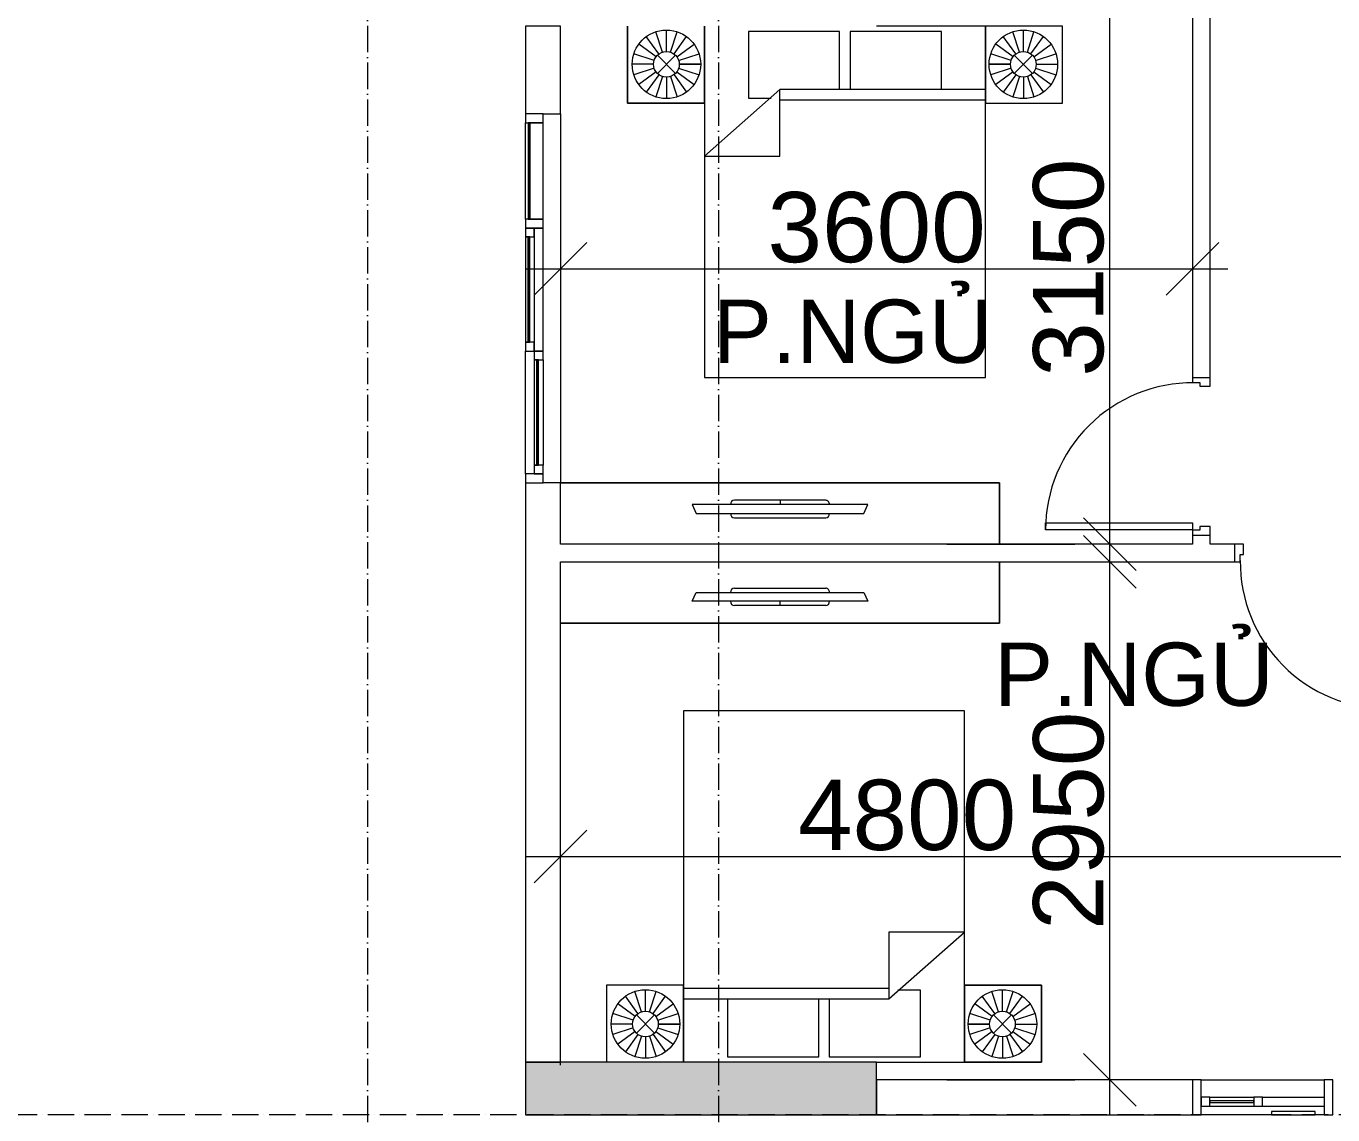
# Model space of a CAD drawing. Header units: millimetres. Extents: x -20215 to 101892, y -17414 to 45470.
# Drawn here: x -2444 to 4999, y 0 to 6200 of the extents above; entities that cross this region are included whole.
import ezdxf

# ---------------------------------------------------------------- set-up
doc = ezdxf.new("R2010")
doc.units = ezdxf.units.MM
doc.linetypes.add('Grid Line', pattern=[4.2, 3, -0.6, 0, -0.6])
for name, color, linetype, lineweight in [('CHU', 181, 'Continuous', 5), ('CUA', 31, 'Continuous', 9), ('DIM', 1, 'Continuous', 5), ('NET-CAT', 3, 'Continuous', 15), ('NET-THAY', 2, 'Continuous', 9), ('THIET BI', 44, 'Continuous', 5), ('TRUC', 225, 'Continuous', 5), ('X-COT HAM$0$LC.HA', 8, 'Continuous', 9)]:
    doc.layers.add(name, color=color, linetype=linetype, lineweight=lineweight)
doc.styles.add('Arial_1', font='arial_0.ttf', dxfattribs={"height": 400})
doc.styles.add('Arial_6', font='arial_0.ttf', dxfattribs={"height": 360})
doc.dimstyles.new('Diagonal_-_2mm_Arial', dxfattribs={"dimscale": 304.8, "dimtxt": 408.10376, "dimasz": 0.984252, "dimexe": 0.656168, "dimexo": 4.593176, "dimgap": 0.098425, "dimtad": 1, "dimdec": 0, "dimzin": 0, "dimdsep": 46, "dimtxsty": 'Arial_1', "dimblk1": 'OBLIQUE', "dimblk2": 'OBLIQUE', "dimsah": 1, "dimcen": 0.09, "dimdle": 0.656168, "dimazin": 0, "dimtfac": 1, "dimtdec": 4, "dimtix": 1, "dimtmove": 0, "dimatfit": 3, "dimfxl": 0, "dimtvp": 1, "dimtolj": 1, "dimtzin": 0, "dimlwd": 9, "dimlwe": 9, "dimarcsym": 0})

# ---------------------------------------------------------------- blocks, each defined once
blk = doc.blocks.new('ALC1807-ASCENT PLAZA-KET CAU_rvt-1-MẶT BẰNG TẦNG 4')
at = {"layer": 'X-COT HAM$0$LC.HA'}
h = blk.add_hatch(color=256, dxfattribs=at)
h.dxf.hatch_style = 1
h.paths.add_polyline_path([(2400.5, -0.1), (2400.5, 299.9), (400.5, 299.9), (400.5, -0.1)])
at = {"ltscale": 1000}
blk.add_lwpolyline([(2400.5, -0.1), (2400.5, 299.9), (400.5, 299.9), (400.5, -0.1)], close=True, dxfattribs=at)
blk = doc.blocks.new('X-GIUONG - X-GIUONG 1-V34-MẶT BẰNG TẦNG 4')
at = {"layer": 'THIET BI'}
for p, q in [((-800, 0), (-1239, 0)), ((-1239, 0), (-1239, -439)), ((-1239, 0), (-800, 0)), ((-1239, -439), (-1239, 0)), ((-1059.6, -158.2), (-1131.2, -59.5)), ((-1039.2, -147.8), (-1076.9, -31.8)), ((-1016.6, -144.2), (-1016.6, -22.2)), ((-993.9, -147.8), (-956.3, -31.8)), ((-973.5, -158.2), (-901.9, -59.5)), ((-800, -439), (-800, 0)), ((-300, 0), (-800, 0)), ((-800, 0), (-800, -2000)), ((-300, 0), (-800, 0)), ((-800, 0), (-800, -439)), ((-800, 0), (-800, -2000)), ((-550, -30), (-550, -410)), ((-30, -30), (-550, -30)), ((-30, -360), (-30, -30)), ((30, -30), (30, -360)), ((550, -30), (30, -30)), ((550, -360), (550, -30)), ((800, 0), (800, -439)), ((800, -2000), (800, 0)), ((800, 0), (800, -439)), ((800, -2000), (800, 0)), ((973.5, -158.2), (901.9, -59.5)), ((993.9, -147.8), (956.3, -31.8)), ((1016.6, -144.2), (1016.6, -22.2)), ((1039.2, -147.8), (1076.9, -31.8)), ((1059.6, -158.2), (1131.2, -59.5)), ((1239, -439), (1239, 0)), ((1239, -439), (1239, 0)), ((-1075.8, -174.4), (-1174.4, -102.7)), ((-957.4, -174.4), (-858.7, -102.7)), ((957.4, -174.4), (858.7, -102.7)), ((1075.8, -174.4), (1174.4, -102.7)), ((-1089.7, -217.4), (-1211.7, -217.4)), ((-1086.1, -194.8), (-1202.1, -157.1)), ((-1068.3, -269.1), (-964.8, -165.6)), ((-1068.3, -165.6), (-964.8, -269.1)), ((-947, -194.8), (-831, -157.1)), ((-943.4, -217.4), (-821.4, -217.4)), ((-821.4, -217.4), (-943.4, -217.4)), ((943.4, -217.4), (821.4, -217.4)), ((821.4, -217.4), (943.4, -217.4)), ((947, -194.8), (831, -157.1)), ((1068.3, -269.1), (964.8, -165.6)), ((1068.3, -165.6), (964.8, -269.1)), ((1086.1, -194.8), (1202.1, -157.1)), ((1089.7, -217.4), (1211.7, -217.4)), ((-1086.1, -240), (-1202.1, -277.7)), ((-1075.8, -260.4), (-1174.4, -332.1)), ((-1059.6, -276.6), (-1131.2, -375.2)), ((-1039.2, -287), (-1076.9, -402.9)), ((-1016.6, -290.5), (-1016.6, -412.5)), ((-993.9, -287), (-956.3, -402.9)), ((-973.5, -276.6), (-901.9, -375.2)), ((-957.4, -260.4), (-858.7, -332.1)), ((-947, -240), (-831, -277.7)), ((947, -240), (831, -277.7)), ((957.4, -260.4), (858.7, -332.1)), ((973.5, -276.6), (901.9, -375.2)), ((993.9, -287), (956.3, -402.9)), ((1016.6, -290.5), (1016.6, -412.5)), ((1039.2, -287), (1076.9, -402.9)), ((1059.6, -276.6), (1131.2, -375.2)), ((1075.8, -260.4), (1174.4, -332.1)), ((1086.1, -240), (1202.1, -277.7)), ((-370, -360), (-800, -740)), ((-370, -740), (-370, -360)), ((800, -360), (-370, -360)), ((-1239, -439), (-800, -439)), ((-800, -439), (-1239, -439)), ((-550, -410), (-420, -410)), ((-370, -420), (800, -420)), ((800, -439), (1239, -439)), ((800, -439), (1239, -439)), ((-800, -740), (-370, -740)), ((-800, -2000), (800, -2000)), ((-800, -2000), (800, -2000))]:
    blk.add_line(p, q, dxfattribs=at)
for centre, radius in [((-1016.6, -217.4), 195.1), ((1016.6, -217.4), 195.1), ((-1016.6, -217.4), 73.2), ((1016.6, -217.4), 73.2)]:
    blk.add_circle(centre, radius, dxfattribs=at)
blk = doc.blocks.new('CUA PHONG NGU - Type 1-1365721-MẶT BẰNG TẦNG 4')
at = {"layer": 'CUA'}
for p, q in [((-317.5, 890.3), (-277.5, 890.3)), ((-317.5, 52.3), (-317.5, 890.3)), ((-277.5, 890.3), (-277.5, 52.3)), ((-277.5, 52.3), (-317.5, 52.3))]:
    blk.add_line(p, q, dxfattribs=at)
at = {"layer": 'CUA', "lineweight": 5}
for p, q in [((-318.5, 52.3), (-348.5, 52.3)), ((-318.5, 11.3), (-318.5, 52.3)), ((-298.5, 11.3), (-318.5, 11.3)), ((-298.5, -47.7), (-298.5, 11.3)), ((521.5, 11.3), (501.5, 11.3)), ((501.5, 11.3), (501.5, -47.7)), ((551.5, 52.3), (521.5, 52.3)), ((521.5, 52.3), (521.5, 11.3)), ((-348.5, -47.7), (-298.5, -47.7)), ((501.5, -47.7), (551.5, -47.7))]:
    blk.add_line(p, q, dxfattribs=at)
blk.add_arc((-317.5, 52.3), 838, 359.5, 90, dxfattribs=at)
blk = doc.blocks.new('X-PHONG NGU 1 - X-PHONG NGU 2_Recovery_-1366073-MẶT BẰNG TẦNG 4')
at = {"layer": 'CUA'}
for p, q in [((-350, 100), (-400, 100)), ((-400, 100), (-400, -100)), ((-350, -50), (-350, 100)), ((-350, 100), (350, 100)), ((400, 100), (350, 100)), ((350, 100), (350, -50)), ((400, -100), (400, 100)), ((-300, 0), (-350, 0)), ((-350, 0), (-350, -50)), ((-300, -50), (-300, 0)), ((-300, 0), (-50, 0)), ((-300, 0), (-50, 0)), ((0, 0), (-50, 0)), ((-50, 0), (-50, -50)), ((0, -50), (0, 0)), ((0, 0), (350, 0)), ((-350, -50), (350, -50)), ((-350, -100), (-350, -50)), ((-50, -20), (-300, -20)), ((-300, -20), (-300, -30)), ((-300, -30), (-50, -30)), ((-50, -30), (-50, -20)), ((350, -50), (350, -100)), ((-400, -100), (-350, -100)), ((50, -100), (-350, -100)), ((300, -80), (50, -80)), ((50, -80), (50, -100)), ((50, -100), (300, -100)), ((300, -100), (300, -80)), ((350, -100), (300, -100)), ((350, -100), (400, -100))]:
    blk.add_line(p, q, dxfattribs=at)
blk = doc.blocks.new('X-PHONG NGU 2 - X-PHONG NGU 2_Recovery_-1759957-MẶT BẰNG TẦNG 4')
at = {"layer": 'CUA'}
for p, q in [((-1000, 0), (-1050, 0)), ((-1050, 0), (-1050, -100)), ((-450, 0), (-1000, 0)), ((-1000, 0), (-1000, -75)), ((-1000, -100), (-1000, 0)), ((-450, -75), (-450, 0)), ((-400, 0), (-450, 0)), ((-450, 0), (-450, -100)), ((300, 0), (-400, 0)), ((-400, 0), (-400, -50)), ((-400, -100), (-400, 0)), ((300, -50), (300, 0)), ((350, 0), (300, 0)), ((300, 0), (300, -50)), ((350, -50), (350, 0)), ((350, 0), (950, 0)), ((1000, 0), (950, 0)), ((950, 0), (950, -50)), ((1050, 0), (1000, 0)), ((1000, 0), (1000, -100)), ((1000, -50), (1000, 0)), ((1050, -100), (1050, 0)), ((-400, -50), (300, -50)), ((-350, -50), (-400, -50)), ((-400, -50), (-400, -100)), ((-350, -100), (-350, -50)), ((300, -50), (250, -50)), ((250, -50), (250, -100)), ((300, -50), (350, -50)), ((300, -100), (300, -50)), ((950, -25), (350, -25)), ((350, -25), (350, -35)), ((350, -35), (950, -35)), ((950, -35), (350, -35)), ((350, -35), (350, -50)), ((350, -50), (950, -50)), ((950, -35), (950, -25)), ((950, -50), (950, -35)), ((950, -50), (1000, -50)), ((-1050, -100), (-1000, -100)), ((-450, -75), (-1000, -75)), ((-1000, -75), (-1000, -85)), ((-1000, -75), (-450, -75)), ((-1000, -85), (-450, -85)), ((-450, -100), (-1000, -100)), ((-450, -85), (-450, -75)), ((-450, -100), (-400, -100)), ((-400, -100), (-350, -100)), ((250, -75), (-350, -75)), ((-350, -75), (-350, -85)), ((-350, -85), (250, -85)), ((250, -85), (-350, -85)), ((-350, -85), (-350, -100)), ((-350, -100), (250, -100)), ((250, -85), (250, -75)), ((250, -100), (250, -85)), ((250, -100), (300, -100)), ((1000, -100), (300, -100)), ((1000, -100), (1050, -100))]:
    blk.add_line(p, q, dxfattribs=at)
blk = doc.blocks.new('X-TV - X-TV 4-1732819-MẶT BẰNG TẦNG 4')
at = {"layer": 'THIET BI'}
for p, q in [((2500, 350), (0, 350)), ((0, 350), (0, 0)), ((0, 350), (2500, 350)), ((0, 0), (0, 350)), ((750.2, 225), (1750.2, 225)), ((772.7, 175), (750.2, 225)), ((990.2, 250), (1510.2, 250)), ((1250.2, 250), (1250.2, 225)), ((1750.2, 225), (1727.7, 175)), ((1727.7, 175), (772.7, 175)), ((1510.2, 150), (990.2, 150))]:
    blk.add_line(p, q, dxfattribs=at)
for centre, start_param, end_param in [((990.2, 225), 0, 1.570796), ((1510.2, 225), 4.712389, 6.283185), ((990.2, 175), 1.570796, 3.141593), ((1510.2, 175), 3.141593, 4.712389)]:
    blk.add_ellipse(centre, major_axis=(0, 25), ratio=0.9, start_param=start_param, end_param=end_param, dxfattribs=at)
blk = doc.blocks.new('X-GIUONG - X-GIUONG 1-V38-MẶT BẰNG TẦNG 4')
at = {"layer": 'THIET BI'}
for p, q in [((-1239, 0), (-1239, -439)), ((-1239, -439), (-1239, 0)), ((-1059.6, -158.2), (-1131.2, -59.5)), ((-1039.2, -147.8), (-1076.9, -31.8)), ((-1016.6, -144.2), (-1016.6, -22.2)), ((-993.9, -147.8), (-956.3, -31.8)), ((-973.5, -158.2), (-901.9, -59.5)), ((-800, -439), (-800, 0)), ((-800, 0), (-800, -2000)), ((-800, 0), (-800, -439)), ((-800, 0), (-800, -2000)), ((-550, -30), (-550, -410)), ((-30, -30), (-550, -30)), ((-30, -360), (-30, -30)), ((30, -30), (30, -360)), ((550, -30), (30, -30)), ((800, 0), (180.6, 0)), ((800, 0), (180.6, 0)), ((550, -360), (550, -30)), ((1239, 0), (800, 0)), ((800, 0), (800, -439)), ((800, -2000), (800, 0)), ((1239, 0), (800, 0)), ((800, 0), (800, -439)), ((800, -2000), (800, 0)), ((973.5, -158.2), (901.9, -59.5)), ((993.9, -147.8), (956.3, -31.8)), ((1016.6, -144.2), (1016.6, -22.2)), ((1039.2, -147.8), (1076.9, -31.8)), ((1059.6, -158.2), (1131.2, -59.5)), ((1239, -439), (1239, 0)), ((1239, -439), (1239, 0)), ((-1075.8, -174.4), (-1174.4, -102.7)), ((-957.4, -174.4), (-858.7, -102.7)), ((957.4, -174.4), (858.7, -102.7)), ((1075.8, -174.4), (1174.4, -102.7)), ((-1089.7, -217.4), (-1211.7, -217.4)), ((-1086.1, -194.8), (-1202.1, -157.1)), ((-1068.3, -269.1), (-964.8, -165.6)), ((-1068.3, -165.6), (-964.8, -269.1)), ((-947, -194.8), (-831, -157.1)), ((-943.4, -217.4), (-821.4, -217.4)), ((-821.4, -217.4), (-943.4, -217.4)), ((943.4, -217.4), (821.4, -217.4)), ((821.4, -217.4), (943.4, -217.4)), ((947, -194.8), (831, -157.1)), ((1068.3, -269.1), (964.8, -165.6)), ((1068.3, -165.6), (964.8, -269.1)), ((1086.1, -194.8), (1202.1, -157.1)), ((1089.7, -217.4), (1211.7, -217.4)), ((-1086.1, -240), (-1202.1, -277.7)), ((-1075.8, -260.4), (-1174.4, -332.1)), ((-1059.6, -276.6), (-1131.2, -375.2)), ((-1039.2, -287), (-1076.9, -402.9)), ((-1016.6, -290.5), (-1016.6, -412.5)), ((-993.9, -287), (-956.3, -402.9)), ((-973.5, -276.6), (-901.9, -375.2)), ((-957.4, -260.4), (-858.7, -332.1)), ((-947, -240), (-831, -277.7)), ((947, -240), (831, -277.7)), ((957.4, -260.4), (858.7, -332.1)), ((973.5, -276.6), (901.9, -375.2)), ((993.9, -287), (956.3, -402.9)), ((1016.6, -290.5), (1016.6, -412.5)), ((1039.2, -287), (1076.9, -402.9)), ((1059.6, -276.6), (1131.2, -375.2)), ((1075.8, -260.4), (1174.4, -332.1)), ((1086.1, -240), (1202.1, -277.7)), ((-370, -360), (-800, -740)), ((-370, -740), (-370, -360)), ((800, -360), (-370, -360)), ((-1239, -439), (-800, -439)), ((-800, -439), (-1239, -439)), ((-550, -410), (-420, -410)), ((-370, -420), (800, -420)), ((800, -439), (1239, -439)), ((800, -439), (1239, -439)), ((-800, -740), (-370, -740)), ((-800, -2000), (800, -2000)), ((-800, -2000), (800, -2000))]:
    blk.add_line(p, q, dxfattribs=at)
for centre, radius in [((-1016.6, -217.4), 195.1), ((1016.6, -217.4), 195.1), ((-1016.6, -217.4), 73.2), ((1016.6, -217.4), 73.2)]:
    blk.add_circle(centre, radius, dxfattribs=at)
blk = doc.blocks.new('X-TV - X-TV 4-1732821-MẶT BẰNG TẦNG 4')
at = {"layer": 'THIET BI'}
for p, q in [((0, -350), (0, 0)), ((0, 0), (0, -350)), ((772.7, -175), (750.2, -225)), ((1727.7, -175), (772.7, -175)), ((1510.2, -150), (990.2, -150)), ((1750.2, -225), (1727.7, -175)), ((750.2, -225), (1750.2, -225)), ((990.2, -250), (1510.2, -250)), ((1250.2, -250), (1250.2, -225)), ((2500, -350), (0, -350)), ((0, -350), (2500, -350))]:
    blk.add_line(p, q, dxfattribs=at)
for centre, start_param, end_param in [((990.2, -175), 0, 1.570796), ((1510.2, -175), 4.712389, 6.283185), ((990.2, -225), 1.570796, 3.141593), ((1510.2, -225), 3.141593, 4.712389)]:
    blk.add_ellipse(centre, major_axis=(0, 25), ratio=0.9, start_param=start_param, end_param=end_param, dxfattribs=at)
blk = doc.blocks.new('_Oblique')
at = {"color": 0, "linetype": 'ByBlock', "lineweight": -2}
blk.add_line((-0.5, -0.5), (0.5, 0.5), dxfattribs=at)
blk = doc.blocks.new('DIMBLOCK81-MẶT BẰNG TẦNG 4')
at = {"layer": 'Defpoints', "color": 0, "transparency": 16777216}
for p in [(3728.9, 3149.9), (4200.5, 3149.9), (4200.5, 199.9)]:
    blk.add_point(p, dxfattribs=at)
at = {"layer": 'DIM', "color": 0, "lineweight": 9, "transparency": 16777216}
for p, q in [((3728.9, -0.1), (3728.9, 3349.9)), ((2800.5, 3149.9), (3528.9, 3149.9)), ((2800.5, 199.9), (3528.9, 199.9))]:
    blk.add_line(p, q, dxfattribs=at)
at = {"layer": 'DIM', "color": 0, "lineweight": 9, "transparency": 16777216, "xscale": 300, "yscale": 300, "zscale": 300}
for p, rotation in [((3728.9, 3149.9), 90), ((3728.9, 199.9), 270)]:
    blk.add_blockref('_Oblique', p, dxfattribs=dict(at, rotation=rotation))
at = {"layer": 'DIM', "color": 0, "lineweight": 9, "transparency": 16777216, "insert": (3494.7, 1674.9), "char_height": 400, "width": 1476.708, "attachment_point": 5, "rotation": 90, "style": 'Arial_1'}
blk.add_mtext('\\A1;2950', dxfattribs=at)
blk = doc.blocks.new('DIMBLOCK82-MẶT BẰNG TẦNG 4')
at = {"layer": 'Defpoints', "color": 0, "transparency": 16777216}
for p in [(600.5, 1683.4), (5400.5, 1683.4), (5400.5, 1471.3)]:
    blk.add_point(p, dxfattribs=at)
at = {"layer": 'DIM', "color": 0, "lineweight": 9, "transparency": 16777216}
for p, q in [((400.5, 1471.3), (5600.5, 1471.3)), ((600.5, 283.4), (600.5, 1271.3)), ((5400.5, 283.4), (5400.5, 1271.3))]:
    blk.add_line(p, q, dxfattribs=at)
at = {"layer": 'DIM', "color": 0, "lineweight": 9, "transparency": 16777216, "xscale": 300, "yscale": 300, "zscale": 300, "rotation": 180}
blk.add_blockref('_Oblique', (600.5, 1471.3), dxfattribs=at)
at = {"layer": 'DIM', "color": 0, "lineweight": 9, "transparency": 16777216, "xscale": 300, "yscale": 300, "zscale": 300}
blk.add_blockref('_Oblique', (5400.5, 1471.3), dxfattribs=at)
at = {"layer": 'DIM', "color": 0, "lineweight": 9, "transparency": 16777216, "insert": (2574, 1705.5), "char_height": 400, "width": 1476.708, "attachment_point": 5, "style": 'Arial_1'}
blk.add_mtext('\\A1;4800', dxfattribs=at)
blk = doc.blocks.new('DIMBLOCK83-MẶT BẰNG TẦNG 4')
at = {"layer": 'Defpoints', "color": 0, "transparency": 16777216}
for p in [(4200.5, 4818.3), (600.5, 4224.4), (4200.5, 4224.4)]:
    blk.add_point(p, dxfattribs=at)
at = {"layer": 'DIM', "color": 0, "lineweight": 9, "transparency": 16777216}
for p, q in [((600.5, 5624.4), (600.5, 5018.3)), ((4200.5, 5624.4), (4200.5, 5018.3)), ((400.5, 4818.3), (4400.5, 4818.3))]:
    blk.add_line(p, q, dxfattribs=at)
at = {"layer": 'DIM', "color": 0, "lineweight": 9, "transparency": 16777216, "xscale": 300, "yscale": 300, "zscale": 300, "rotation": 180}
blk.add_blockref('_Oblique', (600.5, 4818.3), dxfattribs=at)
at = {"layer": 'DIM', "color": 0, "lineweight": 9, "transparency": 16777216, "xscale": 300, "yscale": 300, "zscale": 300}
blk.add_blockref('_Oblique', (4200.5, 4818.3), dxfattribs=at)
at = {"layer": 'DIM', "color": 0, "lineweight": 9, "transparency": 16777216, "insert": (2400.5, 5052.7), "char_height": 400, "width": 1476.708, "attachment_point": 5, "style": 'Arial_1'}
blk.add_mtext('\\A1;3600', dxfattribs=at)
blk = doc.blocks.new('DIMBLOCK84-MẶT BẰNG TẦNG 4')
at = {"layer": 'Defpoints', "color": 0, "transparency": 16777216}
for p in [(3729, 6399.9), (4200.5, 6399.9), (4200.5, 3249.8)]:
    blk.add_point(p, dxfattribs=at)
at = {"layer": 'DIM', "color": 0, "lineweight": 9, "transparency": 16777216}
for p, q in [((3729, 3049.8), (3729, 6599.9)), ((2800.5, 6399.9), (3529, 6399.9)), ((2800.5, 3249.8), (3529, 3249.8))]:
    blk.add_line(p, q, dxfattribs=at)
at = {"layer": 'DIM', "color": 0, "lineweight": 9, "transparency": 16777216, "xscale": 300, "yscale": 300, "zscale": 300}
for p, rotation in [((3729, 6399.9), 90), ((3729, 3249.8), 270)]:
    blk.add_blockref('_Oblique', p, dxfattribs=dict(at, rotation=rotation))
at = {"layer": 'DIM', "color": 0, "lineweight": 9, "transparency": 16777216, "insert": (3494.6, 4824.9), "char_height": 400, "width": 1476.708, "attachment_point": 5, "rotation": 90, "style": 'Arial_1'}
blk.add_mtext('\\A1;3150', dxfattribs=at)

msp = doc.modelspace()

# ---------------------------------------------------------------- linework, layer by layer
at = {"layer": 'NET-CAT'}
for p, q in [((4300.5, 4199.9), (4300.5, 6499.9)), ((4200.5, 6399.9), (4200.5, 4199.9)), ((600.5, 6199.9), (400.5, 6199.9)), ((400.5, 6199.9), (400.5, 5699.9)), ((600.5, 5699.9), (600.5, 6199.9)), ((500.5, 5699.9), (600.5, 5699.9)), ((4200.5, 4199.9), (4300.5, 4199.9)), ((400.5, 3599.9), (400.5, 299.9)), ((600.5, 3599.9), (500.5, 3599.9)), ((600.5, 3249.9), (600.5, 3599.9)), ((4200.5, 3299.9), (4200.5, 3249.9)), ((4300.5, 3299.9), (4200.5, 3299.9)), ((4300.5, 3249.9), (4300.5, 3299.9)), ((4200.5, 3249.9), (600.5, 3249.9)), ((4440.5, 3249.9), (4300.5, 3249.9)), ((4440.5, 3149.9), (4440.5, 3249.9)), ((600.5, 299.9), (600.5, 3149.9)), ((600.5, 3149.9), (4440.5, 3149.9)), ((400.5, 299.9), (600.5, 299.9)), ((4199.2, 199.9), (2400.5, 199.9)), ((2400.5, 199.9), (2400.5, -0.1)), ((2400.5, -0.1), (4199.2, -0.1))]:
    msp.add_line(p, q, dxfattribs=at)
at = {"layer": 'NET-THAY'}
msp.add_line((600.5, 5699.9), (600.5, 3599.9), dxfattribs=at)
at = {"layer": 'TRUC', "linetype": 'Grid Line', "ltscale": 50}
for p, q in [((-499.5, 43599.9), (-499.5, -4500.1)), ((1500.5, 43599.9), (1500.5, -7167.6)), ((43000.5, -0.1), (-12092.4, -0.1))]:
    msp.add_line(p, q, dxfattribs=at)

# ---------------------------------------------------------------- block references
at = {"layer": 'CUA'}
for name, p, rotation in [('X-PHONG NGU 2 - X-PHONG NGU 2_Recovery_-1759957-MẶT BẰNG TẦNG 4', (500.5, 4649.9), 269.9999999999999), ('CUA PHONG NGU - Type 1-1365721-MẶT BẰNG TẦNG 4', (4252.8, 3648.5), 89.99999999999991), ('CUA PHONG NGU - Type 1-1365721-MẶT BẰNG TẦNG 4', (4992, 3202.2), 180)]:
    msp.add_blockref(name, p, dxfattribs=dict(at, rotation=rotation))
msp.add_blockref('X-PHONG NGU 1 - X-PHONG NGU 2_Recovery_-1366073-MẶT BẰNG TẦNG 4', (4599.2, 99.9), dxfattribs=at)
at = {"layer": 'NET-CAT', "lineweight": 5}
msp.add_blockref('ALC1807-ASCENT PLAZA-KET CAU_rvt-1-MẶT BẰNG TẦNG 4', (0, 0), dxfattribs=at)
at = {"layer": 'THIET BI'}
msp.add_blockref('X-GIUONG - X-GIUONG 1-V38-MẶT BẰNG TẦNG 4', (2219.9, 6199.9), dxfattribs=at)
at = {"layer": 'THIET BI', "rotation": 180}
for name, p in [('X-TV - X-TV 4-1732821-MẶT BẰNG TẦNG 4', (3100.5, 3249.9)), ('X-TV - X-TV 4-1732819-MẶT BẰNG TẦNG 4', (3100.5, 3149.9)), ('X-GIUONG - X-GIUONG 1-V34-MẶT BẰNG TẦNG 4', (2100.5, 299.9))]:
    msp.add_blockref(name, p, dxfattribs=at)

# ---------------------------------------------------------------- texts
at = {"layer": 'CHU', "color": 7, "char_height": 360, "width": 1589.74, "attachment_point": 1, "line_spacing_factor": 0.936439, "style": 'Arial_6'}
for insert in [(1468.3, 4642.5), (3069.9, 2689.2)]:
    msp.add_mtext('\\pt2540.0016,5079.9996,7620.0012,10159.9992,12700.0008,15239.9988,17780.0004,20319.9984,22860,25400.0016,27939.9996,30480.0012,33019.9992,35560.0008,38099.9988,40640.0004,43179.9984,45720,48260.0016,50799.9996,53340.0012,55879.9992,58420.0008,60959.9988,63500.0004,66039.9984,68580,71120.0016,73659.9996,76200.0012,78739.9992,81280.0008;P.NGỦ', dxfattribs=dict(at, insert=insert))

# ---------------------------------------------------------------- dimensions: what is measured, and where the dimension line sits
at = {"layer": 'DIM', "lineweight": 9}
for base, p1, p2, override, picture, middle in [((3729, 6399.9), (4200.5, 3249.8), (4200.5, 6399.9), {"dimpost": '<>', "dimfxl": 3310.691275}, 'DIMBLOCK84-MẶT BẰNG TẦNG 4', (3494.6, 4824.9)), ((3728.9, 3149.9), (4200.5, 199.9), (4200.5, 3149.9), {"dimpost": '<>', "dimfxl": 5063.566693}, 'DIMBLOCK81-MẶT BẰNG TẦNG 4', (3494.7, 1674.9))]:
    dim = msp.add_linear_dim(base=base, p1=p1, p2=p2, angle=90, dimstyle='Diagonal_-_2mm_Arial', override=override, dxfattribs=at)
    dim.commit()
    dim.dimension.update_dxf_attribs({"geometry": picture, "text_midpoint": middle})
dim = msp.add_linear_dim(base=(4200.5, 4818.3), p1=(600.5, 4224.4), p2=(4200.5, 4224.4), dimstyle='Diagonal_-_2mm_Arial', override={"dimpost": '<>', "dimfxl": 3600}, dxfattribs=at)
dim.commit()
dim.dimension.update_dxf_attribs({"geometry": 'DIMBLOCK83-MẶT BẰNG TẦNG 4', "text_midpoint": (2400.5, 5052.7)})
dim = msp.add_linear_dim(base=(5400.5, 1471.3), p1=(600.5, 1683.4), p2=(5400.5, 1683.4), dimstyle='Diagonal_-_2mm_Arial', override={"dimpost": '<>', "dimfxl": 4800}, dxfattribs=at)
dim.commit()
dim.dimension.update_dxf_attribs({"geometry": 'DIMBLOCK82-MẶT BẰNG TẦNG 4', "text_midpoint": (2574, 1471.3), "dimtype": 160})

doc.saveas('drawing.dxf')
